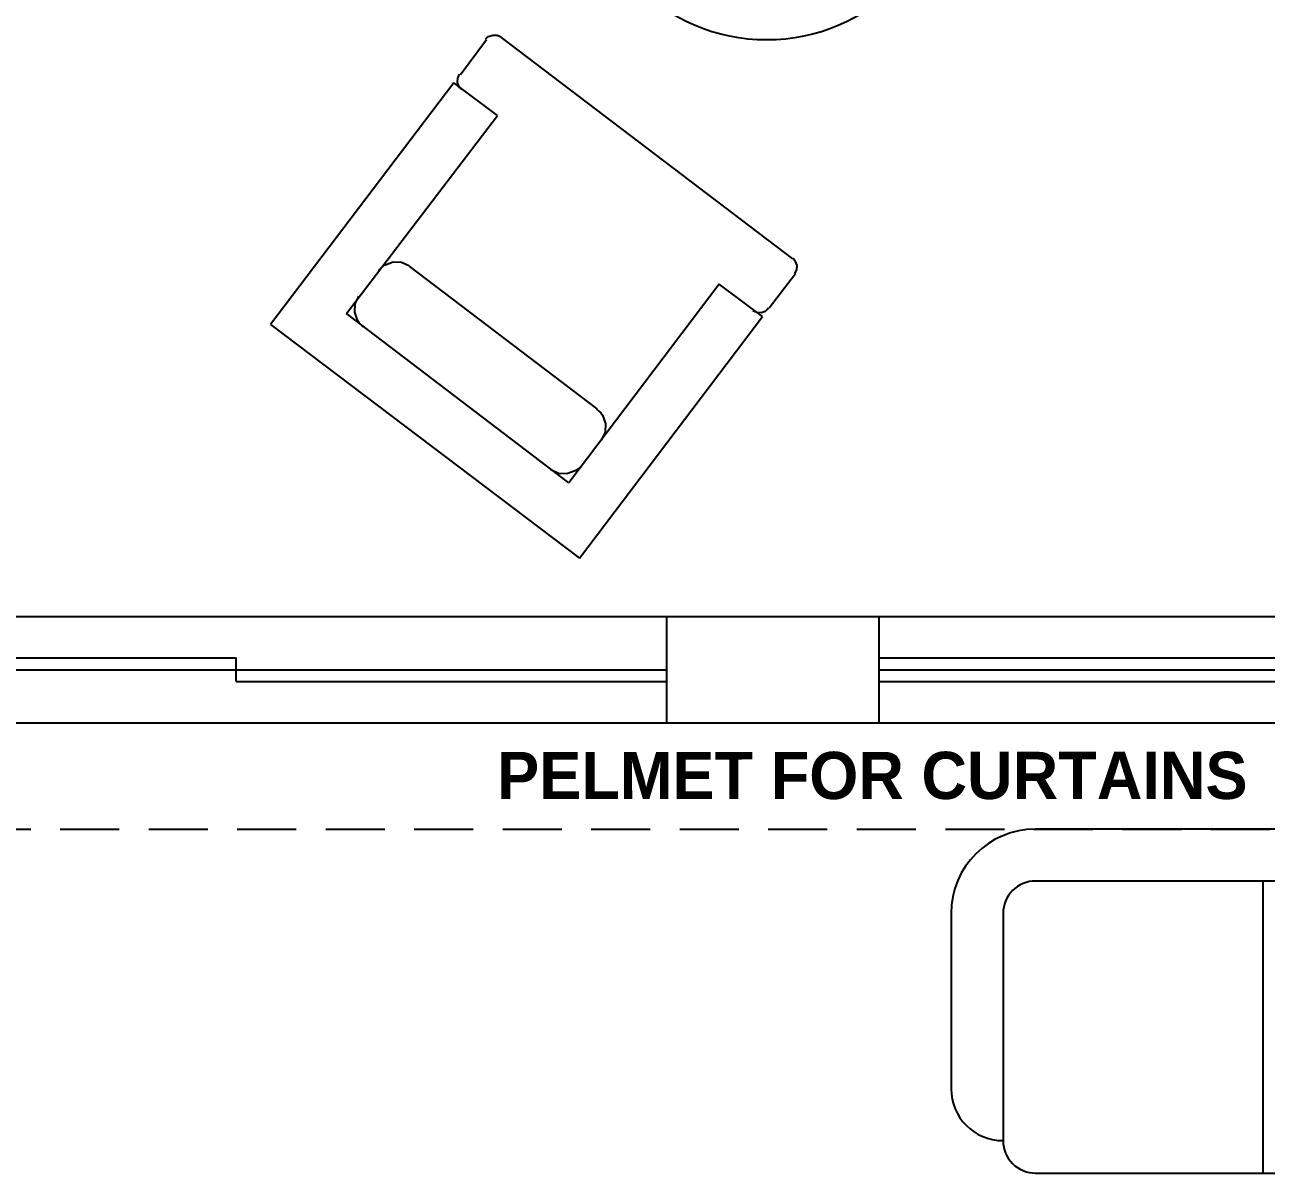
# Model space of a CAD drawing. Header units: inches. Extents: x 9636 to 21597, y -10243 to 557.
# Drawn here: x 13231.5 to 13336.7, y -8700.5 to -8603.2 of the extents above; entities that cross this region are included whole.
import ezdxf

# ---------------------------------------------------------------- set-up
doc = ezdxf.new("R2010")
doc.units = ezdxf.units.IN
doc.header["$MEASUREMENT"] = 0
doc.linetypes.add('DASHED', pattern=[0.75, 0.5, -0.25])
doc.styles.add('HEMI', font='stylu.ttf')

# ---------------------------------------------------------------- blocks, each defined once
blk = doc.blocks.new('rthjr')
for p, q in [((3335.61, 665.8), (3275.11, 665.8)), ((3294.36, 661.4), (3294.36, 636.65)), ((3316.36, 661.4), (3316.36, 636.65)), ((3267.96, 658.65), (3267.96, 643.8)), ((3342.76, 643.8), (3342.76, 658.65))]:
    blk.add_line(p, q)
blk.add_lwpolyline([(3275.11, 636.65), (3335.61, 636.65, 0.414214), (3338.36, 639.4), (3338.36, 658.65, 0.414214), (3335.61, 661.4), (3275.11, 661.4, 0.414214), (3272.36, 658.65), (3272.36, 639.4, 0.414214)], format="xyb", close=True)
for centre, radius, start, end in [((3275.11, 658.65), 7.15, 90, 180), ((3335.61, 658.65), 7.15, 0, 90), ((3272.36, 643.8), 4.4, 180, 270), ((3338.36, 643.8), 4.4, 270, 0)]:
    blk.add_arc(centre, radius, start, end)

msp = doc.modelspace()

# ---------------------------------------------------------------- linework, layer by layer
for p, q in [((13270.82, -8604.19), (13271.18, -8604.06)), ((13271.18, -8604.06), (13271.55, -8604.07)), ((13271.55, -8604.07), (13271.89, -8604.22)), ((13268.43, -8607.4), (13270.63, -8604.44)), ((13270.56, -8604.42), (13270.63, -8604.32)), ((13270.63, -8604.32), (13270.72, -8604.25)), ((13270.72, -8604.25), (13270.82, -8604.19)), ((13296.61, -8623.03), (13271.92, -8604.26)), ((13267.88, -8608.12), (13252.34, -8628.58)), ((13271.56, -8610.87), (13267.88, -8608.12)), ((13268.19, -8608.07), (13268.21, -8607.72)), ((13268.3, -8608.4), (13268.19, -8608.07)), ((13268.21, -8607.72), (13268.36, -8607.38)), ((13268.38, -8608.53), (13268.3, -8608.4)), ((13268.46, -8608.63), (13268.38, -8608.53)), ((13268.56, -8608.71), (13268.46, -8608.63)), ((13258.78, -8627.66), (13271.56, -8610.87)), ((13296.58, -8622.98), (13296.67, -8623.06)), ((13261.49, -8624), (13261.65, -8623.84)), ((13261.65, -8623.84), (13261.83, -8623.68)), ((13261.83, -8623.68), (13262.01, -8623.55)), ((13262.01, -8623.55), (13262.73, -8623.29)), ((13262.73, -8623.29), (13263.45, -8623.32)), ((13263.45, -8623.32), (13264.11, -8623.63)), ((13280.02, -8635.74), (13264.13, -8623.68)), ((13296.67, -8623.06), (13296.75, -8623.15)), ((13296.75, -8623.15), (13296.8, -8623.24)), ((13296.92, -8623.96), (13296.75, -8624.27)), ((13296.8, -8623.24), (13296.93, -8623.6)), ((13296.93, -8623.6), (13296.92, -8623.96)), ((13296.83, -8624.29), (13294.6, -8627.2)), ((13259.51, -8626.83), (13259.81, -8626.18)), ((13290.35, -8625.17), (13277.61, -8641.99)), ((13294.04, -8627.92), (13290.35, -8625.17)), ((13259.47, -8627.55), (13259.51, -8626.83)), ((13294.52, -8627.18), (13294.45, -8627.28)), ((13277.61, -8641.99), (13258.78, -8627.66)), ((13259.71, -8628.23), (13259.47, -8627.55)), ((13259.86, -8628.45), (13259.71, -8628.23)), ((13278.51, -8648.38), (13294.04, -8627.92)), ((13293.56, -8627.57), (13293.22, -8627.43)), ((13293.92, -8627.59), (13293.56, -8627.57)), ((13294.24, -8627.48), (13293.92, -8627.59)), ((13294.36, -8627.38), (13294.24, -8627.48)), ((13294.45, -8627.28), (13294.36, -8627.38)), ((13252.34, -8628.58), (13278.51, -8648.38)), ((13260.02, -8628.63), (13259.86, -8628.45)), ((13260.18, -8628.8), (13260.02, -8628.63)), ((13279.97, -8635.77), (13280.17, -8635.92)), ((13280.17, -8635.92), (13280.33, -8636.08)), ((13280.33, -8636.08), (13280.46, -8636.26)), ((13280.46, -8636.26), (13280.72, -8636.97)), ((13280.69, -8637.7), (13280.38, -8638.35)), ((13280.72, -8636.97), (13280.69, -8637.7)), ((13276.75, -8641.21), (13276.1, -8640.9)), ((13278.36, -8640.86), (13278.14, -8641)), ((13278.54, -8640.7), (13278.36, -8640.86)), ((13278.71, -8640.54), (13278.54, -8640.7)), ((13277.46, -8641.24), (13276.75, -8641.21)), ((13278.14, -8641), (13277.46, -8641.24)), ((13184.52, -8653.34), (13416.52, -8653.34)), ((13189.52, -8662.34), (13416.52, -8662.34))]:
    msp.add_line(p, q)
at = {"color": 152, "true_color": 0x2776bb}
for p, q in [((13285.92, -8662.34), (13285.92, -8653.34)), ((13303.92, -8662.34), (13303.92, -8653.34)), ((13212.92, -8656.84), (13249.42, -8656.84)), ((13249.42, -8658.84), (13249.42, -8656.84)), ((13303.92, -8656.84), (13395.92, -8656.84)), ((13212.92, -8657.84), (13285.92, -8657.84)), ((13303.92, -8657.84), (13395.92, -8657.84)), ((13249.42, -8658.84), (13285.92, -8658.84)), ((13303.92, -8658.84), (13395.92, -8658.84))]:
    msp.add_line(p, q, dxfattribs=at)
at = {"linetype": 'DASHED', "ltscale": 10}
msp.add_line((13189.52, -8671.34), (13416.52, -8671.34), dxfattribs=at)
msp.add_circle((13294.38, -8588.9), 15.58)

# ---------------------------------------------------------------- block references
msp.add_blockref('rthjr', (10042.05, -9337.14))

# ---------------------------------------------------------------- texts
at = {"color": 177, "lineweight": 15, "true_color": 0x293189, "insert": (13337.94, -8664.79), "char_height": 4, "width": 69.2136, "attachment_point": 3, "rotation": 0.0094, "style": 'HEMI'}
msp.add_mtext('\\pxqc;{\\fStylus BT|b1|i0|c0|p34;PELMET FOR CURTAINS}', dxfattribs=at)

doc.saveas('drawing.dxf')
